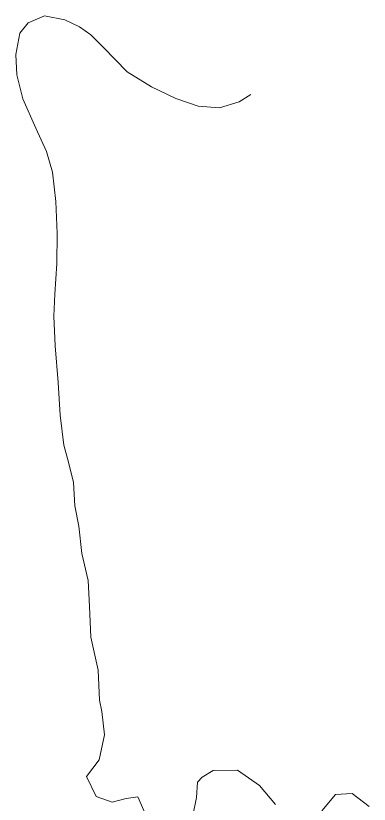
# Model space of a CAD drawing. Header units: millimetres. Extents: x 396621004 to 402046651, y 6785344214 to 6789799943.
# Drawn here: x 399127535 to 399326086, y 6789021200 to 6789464136 of the extents above; entities that cross this region are included whole.
import ezdxf

# ---------------------------------------------------------------- set-up
doc = ezdxf.new("R2010")
doc.units = ezdxf.units.MM
doc.header["$MEASUREMENT"] = 0
doc.layers.add('02 Korkeuskayrat_Kynä_nro__2', color=8, linetype='Continuous', lineweight=15)

msp = doc.modelspace()

# ---------------------------------------------------------------- linework, layer by layer
at = {"layer": '02 Korkeuskayrat_Kynä_nro__2', "color": 8, "linetype": 'Continuous', "lineweight": 15, "flags": 128}
for points in [[(399202184.33, 6789011722.57), (399196186.78, 6789025315.68), (399189557.46, 6789024505.49), (399181689.88, 6789022335), (399172786.21, 6789025605.75), (399167310.91, 6789036778.3), (399174395.1, 6789046170.45), (399177410.73, 6789060093.64), (399175801.83, 6789073356.67), (399174588.84, 6789079598.1), (399173889.69, 6789096431.95), (399169635.81, 6789114976.19), (399168953.5, 6789132210.13), (399168153.27, 6789146883.49), (399164632.23, 6789162006.95), (399162947.52, 6789177410.47), (399160791.1, 6789188793.08), (399159974.02, 6789201856.07), (399157067.9, 6789213278.68), (399154574.53, 6789222930.89), (399152451.8, 6789239814.75), (399151415.71, 6789258148.95), (399149739.43, 6789278763.66), (399148854.96, 6789295337.45), (399149511.99, 6789307830.31), (399150666.02, 6789325044.25), (399150800.79, 6789341818.09), (399149992.13, 6789359882.22), (399148096.84, 6789376265.97), (399144710.58, 6789387958.64), (399138881.49, 6789401031.63), (399131477.21, 6789417455.39), (399128175.19, 6789430898.47), (399127535, 6789442451.11), (399129910.43, 6789454343.83), (399134467.56, 6789460115.15), (399143699.75, 6789464136.07), (399155096.79, 6789461775.53), (399163402.39, 6789457834.63), (399169686.35, 6789453493.64), (399176829.5, 6789446362), (399190130.26, 6789432638.87), (399203708.99, 6789424156.92), (399217397.23, 6789417675.44), (399229939.87, 6789413264.43), (399241909.71, 6789412374.23), (399253113.01, 6789415795.01), (399259590.7, 6789419955.96)], [(399227084.29, 6789014793.27), (399228988.01, 6789024945.59), (399229645.05, 6789033537.56), (399232332.15, 6789036458.23), (399238447.64, 6789040079.06), (399252060.06, 6789040279.1), (399264408.96, 6789031707.14), (399273489.53, 6789021024.7)], [(399299400.31, 6789017463.88), (399307074.15, 6789026645.98), (399316500.08, 6789027166.1), (399326086.06, 6789019874.43)]]:
    msp.add_lwpolyline(points, dxfattribs=at)

doc.saveas('drawing.dxf')
